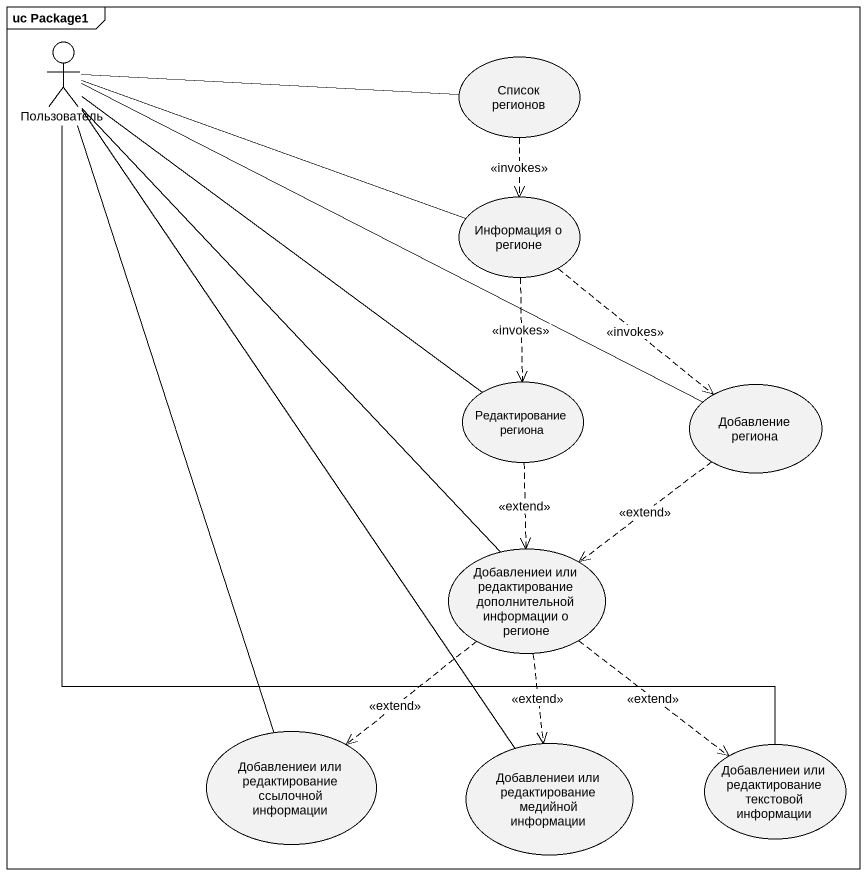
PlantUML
@startuml
mainframe uc Package1
actor Пользователь
usecase "Список регионов" as Список_регионов
usecase "Информация о регионе" as Информация_о_регионе
usecase "Редактирование региона" as Редактирование_региона
usecase "Добавление региона" as Добавление_региона
usecase "Добавлениеи или редактирование дополнительной информации о регионе" as Добавлениеи_или
usecase "Добавлениеи или редактирование ссылочной информации" as Добавлениеи_или_2
usecase "Добавлениеи или редактирование медийной информации" as Добавлениеи_или_3
usecase "Добавлениеи или редактирование текстовой информации" as Добавлениеи_или_4
Пользователь -right- Список_регионов
Пользователь -right- Информация_о_регионе
Пользователь -- Редактирование_региона
Пользователь -right- Добавление_региона
Пользователь -- Добавлениеи_или
Пользователь -- Добавлениеи_или_2
Пользователь -- Добавлениеи_или_3
Пользователь -- Добавлениеи_или_4
Список_регионов ..> Информация_о_регионе : <<invokes>>
Информация_о_регионе ..> Редактирование_региона : <<invokes>>
Информация_о_регионе ..> Добавление_региона : <<invokes>>
Редактирование_региона ..> Добавлениеи_или : <<extend>>
Добавление_региона ..> Добавлениеи_или : <<extend>>
Добавлениеи_или ..> Добавлениеи_или_2 : <<extend>>
Добавлениеи_или ..> Добавлениеи_или_3 : <<extend>>
Добавлениеи_или ..> Добавлениеи_или_4 : <<extend>>
@enduml
